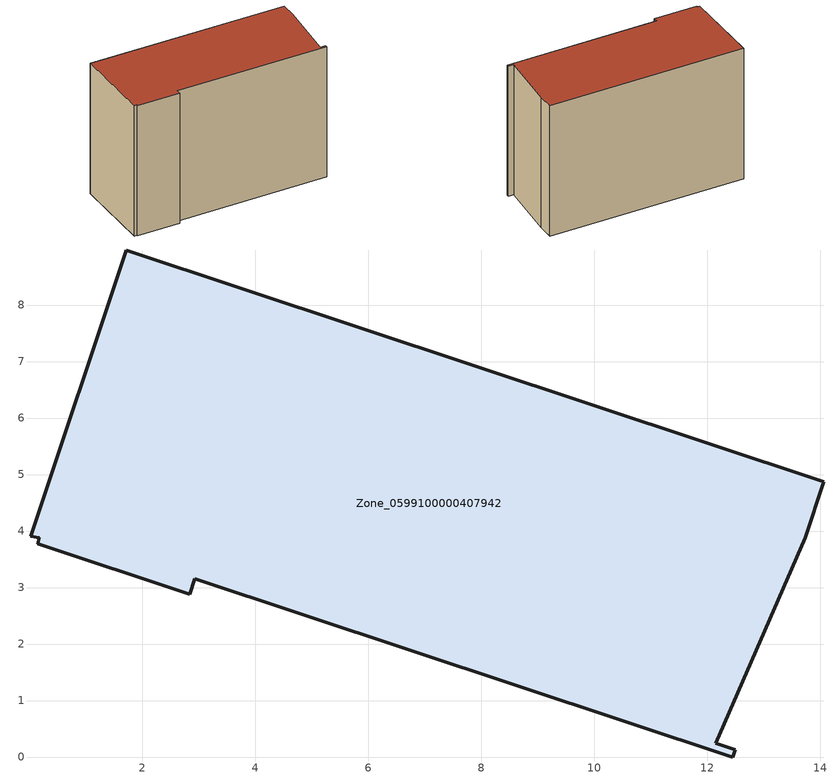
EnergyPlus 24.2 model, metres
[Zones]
Zone_0599100000407942
 floor ground (C_G): 12.45,0 2.93,3.16 2.84,2.88 0.14,3.78 0.18,3.88 0.03,3.9 1.71,8.97 14.05,4.87 13.73,3.88 12.15,0.24 12.49,0.13 z0
 wall outside (C_F): 14.05,4.87 1.71,8.97 0.03,3.9 0.18,3.88 0.14,3.78 2.84,2.88 2.93,3.16 12.45,0 12.49,0.13 12.15,0.24 13.73,3.88 14.05,4.87 z0:9.03
 roof outside (C_R): 2.93,3.16 12.45,0 12.49,0.13 12.15,0.24 13.73,3.88 14.05,4.87 1.71,8.97 0.03,3.9 0.18,3.88 0.14,3.78 2.84,2.88 z9.03
[BUILDING]
Pand.0599100000407942: North Axis=0; Terrain=City; Loads Convergence Tolerance Value=0.04; Temperature Convergence Tolerance Value=0.4; Solar Distribution=FullExterior; Maximum Number of Warmup Days=25; Minimum Number of Warmup Days=1
[Site:Location]
Rotterdam.The.Hague.AP_ZH_NLD Design_Conditions: Latitude=51.96; Longitude=4.45; Time Zone=1; Elevation=-4.5
[SITE:GROUNDTEMPERATURE:BUILDINGSURFACE]
18, 18, 18, 18, 18, 18, 18, 18, 18, 18, 18, 18
[MATERIAL] Thermal Absorptance=0.9; Solar Absorptance=0.7; Visible Absorptance=0.7
Name | Roughness | Thickness | Conductivity | Density | Specific Heat
G.TI.1992-2005 | MediumSmooth | 0.15 | 0.06 | 540 | 1210
F.TI.1992-2005 | Rough | 0.3 | 0.12 | 1920 | 840
R.TI.1992-2005 | MediumRough | 0.2 | 0.08 | 1500 | 1000
[CONSTRUCTION]
C_G: G.TI.1992-2005
C_F: F.TI.1992-2005
C_R: R.TI.1992-2005
[ZONE]
Zone_0599100000407942: Type=1; Multiplier=1; Ceiling Height=Autocalculate; Volume=Autocalculate; Floor Area=autocalculate; Part of Total Floor Area=Yes
[ZONEINFILTRATION:DESIGNFLOWRATE]
Infil_Zone_0599100000407942: Zone or ZoneList or Space or SpaceList=Zone_0599100000407942; Schedule=AlwaysOn; Design Flow Rate Calculation Method=Flow/Area; Flow Rate per Floor Area=0.0015; Constant Term Coefficient=1; Temperature Term Coefficient=0; Velocity Term Coefficient=0; Velocity Squared Term Coefficient=0
[HVACTEMPLATE:ZONE:IDEALLOADSAIRSYSTEM]
Zone_0599100000407942: Maximum Heating Supply Air Temperature=50; Minimum Cooling Supply Air Temperature=13; Maximum Heating Supply Air Humidity Ratio=0.0156; Minimum Cooling Supply Air Humidity Ratio=0.0077; Heating Limit=NoLimit; Cooling Limit=NoLimit; Dehumidification Control Type=ConstantSensibleHeatRatio; Cooling Sensible Heat Ratio=0.7; Dehumidification Setpoint=60; Humidification Control Type=None; Humidification Setpoint=30; Outdoor Air Method=None; Outdoor Air Flow Rate per Person=0.00944; Outdoor Air Flow Rate per Zone Floor Area=0; Outdoor Air Flow Rate per Zone=0; Demand Controlled Ventilation Type=None; Outdoor Air Economizer Type=NoEconomizer; Heat Recovery Type=None; Sensible Heat Recovery Effectiveness=0.7; Latent Heat Recovery Effectiveness=0.65
[ZONECONTROL:THERMOSTAT]
ThermostatControl_Zone_0599100000407942: Zone or ZoneList=Zone_0599100000407942; Control Type Schedule=DualSetpointControlType; Control 1=Thermostat_Zone_0599100000407942; Temperature Difference Between Cutout And Setpoint=0
[THERMOSTATSETPOINT:DUALSETPOINT]
Thermostat_Zone_0599100000407942: Heating Setpoint Temperature Schedule=HeatingSetpoint_Zone_0599100000407942; Cooling Setpoint Temperature Schedule=CoolingSetpoint_Zone_0599100000407942
[SCHEDULE:COMPACT]
HeatingSetpoint_Zone_0599100000407942: Through: 12/31, For: AllDays, Until: 24:00, 21
CoolingSetpoint_Zone_0599100000407942: Through: 12/31, For: AllDays, Until: 24:00, 24
DualSetpointControlType: Through: 12/31, For: AllDays, Until: 24:00, 4
AlwaysOn: Through: 12/31, For: AllDays, Until: 24:00, 1
